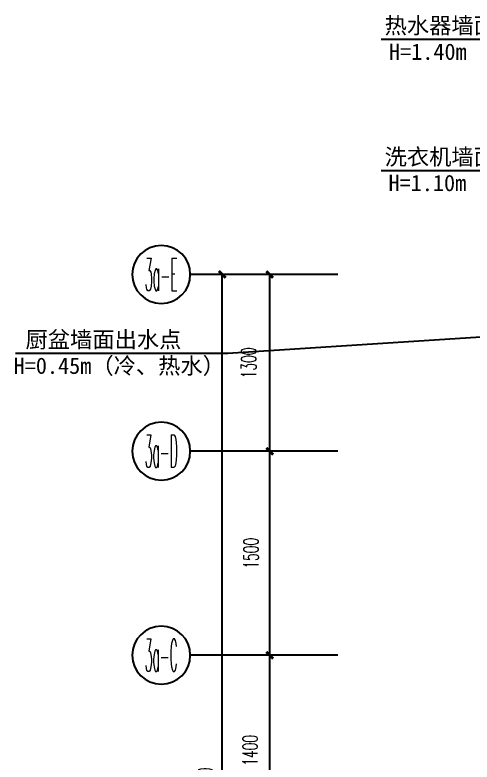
# Model space of a CAD drawing. Extents: x 184967 to 628822, y -100826 to 121332.
# Drawn here: x 388960 to 392321, y -20198 to -14704 of the extents above; entities that cross this region are included whole.
import ezdxf
from ezdxf.enums import TextEntityAlignment as Align

# ---------------------------------------------------------------- set-up
doc = ezdxf.new("R2010")
doc.units = 0
doc.header["$MEASUREMENT"] = 0
for name, color, linetype in [('AXIS_TEXT', 7, 'Continuous'), ('E-给水', 34, 'Continuous'), ('PUB_DIM', 3, 'Continuous')]:
    doc.layers.add(name, color=color, linetype=linetype)
doc.styles.add('_TCH_AXIS', font='COMPLEX', dxfattribs={"bigfont": 'GBCBIG'})
doc.styles.add('COMPLEX', font='COMPLEX')
doc.styles.get("Standard").update_dxf_attribs({"font": 'gbenor.shx', "bigfont": 'gbcbig.shx'})
doc.styles.add('尺寸标注', font='txt.shx', dxfattribs={"width": 0.6, "height": 110})
doc.styles.add('文字标注', font='')
doc.styles.get('文字标注').set_extended_font_data('SimSun')
doc.dimstyles.new('1-50', dxfattribs={"dimscale": 50, "dimtxt": 110, "dimasz": 1, "dimexe": 2, "dimexo": 2, "dimgap": 0.6, "dimtad": 1, "dimdec": 0, "dimrnd": 5, "dimtxsty": '尺寸标注', "dimblk": 'ARCHTICK', "dimcen": 2.5, "dimclrd": 251, "dimclre": 251, "dimclrt": 50, "dimadec": 0, "dimazin": 0, "dimtfac": 1, "dimtdec": 0, "dimtix": 1, "dimtmove": 2, "dimatfit": 3, "dimldrblk": 'DOT', "dimfxl": 0, "dimarcsym": 0})
doc.dimstyles.new('标注', dxfattribs={"dimtxt": 2.5, "dimasz": 1.5, "dimexe": 1.25, "dimexo": 0.625, "dimgap": 0, "dimtad": 1, "dimdsep": 46, "dimtxsty": 'Standard', "dimblk": 'z', "dimcen": 2.5, "dimadec": 0, "dimazin": 0, "dimtm": 1e-09, "dimtfac": 1, "dimtmove": 0, "dimatfit": 3, "dimldrblk": 'z', "dimfxl": 0, "dimarcsym": 0})

# ---------------------------------------------------------------- blocks, each defined once
blk = doc.blocks.new('z')
blk.add_line((0, 0), (-1, 0))
blk.add_lwpolyline([(-1.171, 1.173, 0.36, 0.21, 0), (0, 0, 0.21, 0.36, 0), (-1.171, -1.173, 0.36, 0.36, 0)], format="xyseb")
blk = doc.blocks.new('_ArchTick')
at = {"color": 0, "linetype": 'ByBlock', "const_width": 0.4}
blk.add_lwpolyline([(-0.5, -0.5), (0.5, 0.5)], dxfattribs=at)
blk = doc.blocks.new('*D2168')
at = {"layer": 'Defpoints', "color": 0, "linetype": 'ByBlock', "transparency": 16777216}
for p in [(390483.8, -16612.2), (391783.8, -16612.2), (391783.8, -24312.2)]:
    blk.add_point(p, dxfattribs=at)
at = {"layer": 'PUB_DIM', "color": 251, "lineweight": -2, "transparency": 16777216}
for p, q in [((390733.8, -16612.2), (390383.8, -16612.2)), ((390483.8, -24312.2), (390483.8, -16612.2)), ((390733.8, -24312.2), (390383.8, -24312.2))]:
    blk.add_line(p, q, dxfattribs=at)
at = {"layer": 'PUB_DIM', "color": 251, "linetype": 'ByBlock', "lineweight": -2, "transparency": 16777216, "xscale": 50, "yscale": 50, "zscale": 50}
for p, rotation in [((390483.8, -16612.2), 90), ((390483.8, -24312.2), 270)]:
    blk.add_blockref('_ArchTick', p, dxfattribs=dict(at, rotation=rotation))
at = {"layer": 'PUB_DIM', "color": 50, "linetype": 'ByBlock', "transparency": 16777216, "insert": (390359.1, -20352.6), "char_height": 110, "attachment_point": 5, "rotation": 90, "style": '尺寸标注'}
blk.add_mtext('7700', dxfattribs=at)
blk = doc.blocks.new('_Dot')
at = {"color": 0, "linetype": 'ByBlock', "lineweight": -2}
blk.add_line((-0.5, 0), (-1, 0), dxfattribs=at)
at = {"color": 0, "linetype": 'ByBlock', "const_width": 0.5}
blk.add_lwpolyline([(-0.25, 0, 1), (0.25, 0, 1)], format="xyb", close=True, dxfattribs=at)
blk = doc.blocks.new('*D2170')
at = {"layer": 'Defpoints', "color": 0, "linetype": 'ByBlock', "transparency": 16777216}
for p in [(390832.8, -19412.2), (391332.8, -19412.2), (391332.8, -20812.2)]:
    blk.add_point(p, dxfattribs=at)
at = {"layer": 'PUB_DIM', "color": 251, "lineweight": -2, "transparency": 16777216}
for p, q in [((391082.8, -19412.2), (390732.8, -19412.2)), ((390832.8, -20812.2), (390832.8, -19412.2)), ((391082.8, -20812.2), (390732.8, -20812.2))]:
    blk.add_line(p, q, dxfattribs=at)
at = {"layer": 'PUB_DIM', "color": 251, "linetype": 'ByBlock', "lineweight": -2, "transparency": 16777216, "xscale": 50, "yscale": 50, "zscale": 50}
for p, rotation in [((390832.8, -19412.2), 90), ((390832.8, -20812.2), 270)]:
    blk.add_blockref('_ArchTick', p, dxfattribs=dict(at, rotation=rotation))
at = {"layer": 'PUB_DIM', "color": 50, "linetype": 'ByBlock', "transparency": 16777216, "insert": (390688.9, -20112.2), "char_height": 110, "attachment_point": 5, "rotation": 90, "style": '尺寸标注'}
blk.add_mtext('1400', dxfattribs=at)
blk = doc.blocks.new('*D2171')
at = {"layer": 'Defpoints', "color": 0, "linetype": 'ByBlock', "transparency": 16777216}
for p in [(390832.8, -17912.2), (391332.8, -17912.2), (391332.8, -19412.2)]:
    blk.add_point(p, dxfattribs=at)
at = {"layer": 'PUB_DIM', "color": 251, "lineweight": -2, "transparency": 16777216}
for p, q in [((391082.8, -17912.2), (390732.8, -17912.2)), ((390832.8, -19412.2), (390832.8, -17912.2)), ((391082.8, -19412.2), (390732.8, -19412.2))]:
    blk.add_line(p, q, dxfattribs=at)
at = {"layer": 'PUB_DIM', "color": 251, "linetype": 'ByBlock', "lineweight": -2, "transparency": 16777216, "xscale": 50, "yscale": 50, "zscale": 50}
for p, rotation in [((390832.8, -17912.2), 90), ((390832.8, -19412.2), 270)]:
    blk.add_blockref('_ArchTick', p, dxfattribs=dict(at, rotation=rotation))
at = {"layer": 'PUB_DIM', "color": 50, "linetype": 'ByBlock', "transparency": 16777216, "insert": (390695.6, -18662.2), "char_height": 110, "attachment_point": 5, "rotation": 90, "style": '尺寸标注'}
blk.add_mtext('1500', dxfattribs=at)
blk = doc.blocks.new('*D2172')
at = {"layer": 'Defpoints', "color": 0, "linetype": 'ByBlock', "transparency": 16777216}
for p in [(390832.8, -16612.2), (391332.8, -16612.2), (391332.8, -17912.2)]:
    blk.add_point(p, dxfattribs=at)
at = {"layer": 'PUB_DIM', "color": 251, "lineweight": -2, "transparency": 16777216}
for p, q in [((391082.8, -16612.2), (390732.8, -16612.2)), ((390832.8, -17912.2), (390832.8, -16612.2)), ((391082.8, -17912.2), (390732.8, -17912.2))]:
    blk.add_line(p, q, dxfattribs=at)
at = {"layer": 'PUB_DIM', "color": 251, "linetype": 'ByBlock', "lineweight": -2, "transparency": 16777216, "xscale": 50, "yscale": 50, "zscale": 50}
for p, rotation in [((390832.8, -16612.2), 90), ((390832.8, -17912.2), 270)]:
    blk.add_blockref('_ArchTick', p, dxfattribs=dict(at, rotation=rotation))
at = {"layer": 'PUB_DIM', "color": 50, "linetype": 'ByBlock', "transparency": 16777216, "insert": (390678.1, -17262.2), "char_height": 110, "attachment_point": 5, "rotation": 90, "style": '尺寸标注'}
blk.add_mtext('1300', dxfattribs=at)
blk = doc.blocks.new('_AXISO')
blk.add_circle((0, 0), 0.5)
at = {"layer": 'AXIS_TEXT', "style": 'COMPLEX', "width": 1.041667}
blk.add_attdef('A', text='', height=0.56, dxfattribs=at).set_placement((-0.25, -0.28), (0.25, -0.28), align=Align.FIT)

msp = doc.modelspace()

# ---------------------------------------------------------------- linework, layer by layer
at = {"layer": 'PUB_DIM', "linetype": 'ByBlock'}
for p, q in [((391332.8, -16612.2), (390249.2, -16612.2)), ((391332.8, -17912.2), (390249.2, -17912.2)), ((391332.8, -19412.2), (390249.2, -19412.2))]:
    msp.add_line(p, q, dxfattribs=at)

# ---------------------------------------------------------------- block references
ref = msp.add_blockref('_AXISO', (390035.9, -16612.2), dxfattribs=dict(at, xscale=-426.6560000000001, yscale=426.6560000000001, zscale=426.6560000000001))
ref.add_attrib('A', '3a-E', dxfattribs={"layer": 'AXIS_TEXT', "height": 241.35, "style": '_TCH_AXIS', "width": 0.259259}).set_placement((389915.2, -16732.9), (390156.5, -16732.9), align=Align.FIT)
ref = msp.add_blockref('_AXISO', (390035.9, -17912.2), dxfattribs=dict(at, xscale=-426.6560000000001, yscale=426.6560000000001, zscale=426.6560000000001))
ref.add_attrib('A', '3a-D', dxfattribs={"layer": 'AXIS_TEXT', "height": 241.35, "style": '_TCH_AXIS', "width": 0.256098}).set_placement((389915.2, -18032.9), (390156.5, -18032.9), align=Align.FIT)
ref = msp.add_blockref('_AXISO', (390035.9, -19412.2), dxfattribs=dict(at, xscale=-426.6560000000001, yscale=426.6560000000001, zscale=426.6560000000001))
ref.add_attrib('A', '3a-C', dxfattribs={"layer": 'AXIS_TEXT', "height": 241.35, "style": '_TCH_AXIS', "width": 0.2625}).set_placement((389915.2, -19532.9), (390156.5, -19532.9), align=Align.FIT)

# ---------------------------------------------------------------- texts
at = {"layer": 'E-给水', "style": '文字标注'}
for s, height, p in [('热水器墙面出水点', 120, (391677.8, -14841.3, -6.9)), ('H=1.40m', 120, (391709.6, -15033.8, -6.9)), ('洗衣机墙面出水点', 120, (391677.8, -15806.8, -6.9)), ('H=1.10m（冷水）', 119.998, (391706.3, -15999.3, -6.9)), ('厨盆墙面出水点', 120, (389037.8, -17150.8)), ('H=0.45m（冷、热水）', 119.998, (388950.4, -17343.3))]:
    msp.add_text(s, height=height, dxfattribs=at).set_placement(p)

# ---------------------------------------------------------------- dimensions: what is measured, and where the dimension line sits
at = {"layer": 'PUB_DIM', "linetype": 'ByBlock'}
for base, p1, p2, text, picture, middle in [((390483.8, -16612.2), (391783.8, -24312.2), (391783.8, -16612.2), '7700', '*D2168', (390359.1, -20352.6)), ((390832.8, -16612.2), (391332.8, -17912.2), (391332.8, -16612.2), '1300', '*D2172', (390678.1, -17262.2)), ((390832.8, -17912.2), (391332.8, -19412.2), (391332.8, -17912.2), '1500', '*D2171', (390695.6, -18662.2)), ((390832.8, -19412.2), (391332.8, -20812.2), (391332.8, -19412.2), '1400', '*D2170', (390688.9, -20112.2))]:
    dim = msp.add_linear_dim(base=base, p1=p1, p2=p2, angle=90, text=text, dimstyle='1-50', override={"dimfxl": 5, "dimfxlon": 1}, dxfattribs=at)
    dim.commit()
    dim.dimension.update_dxf_attribs({"geometry": picture, "text_midpoint": middle, "dimtype": 161})

# ---------------------------------------------------------------- leaders
at = {"layer": 'E-给水'}
for points in [[(394735.9, -16181.7, -6.9), (393280.3, -14884.8, -6.9), (391653, -14884.8, -6.9)], [(394462.1, -16309.1, -6.9), (393280.3, -15850.3, -6.9), (391653, -15850.3, -6.9)], [(394191.3, -16954), (390526.3, -17194.3), (388965.3, -17194.3)]]:
    msp.add_leader(points, dimstyle='标注', override={"dimscale": 75.000002, "dimasz": 1}, dxfattribs=at)

doc.saveas('drawing.dxf')
